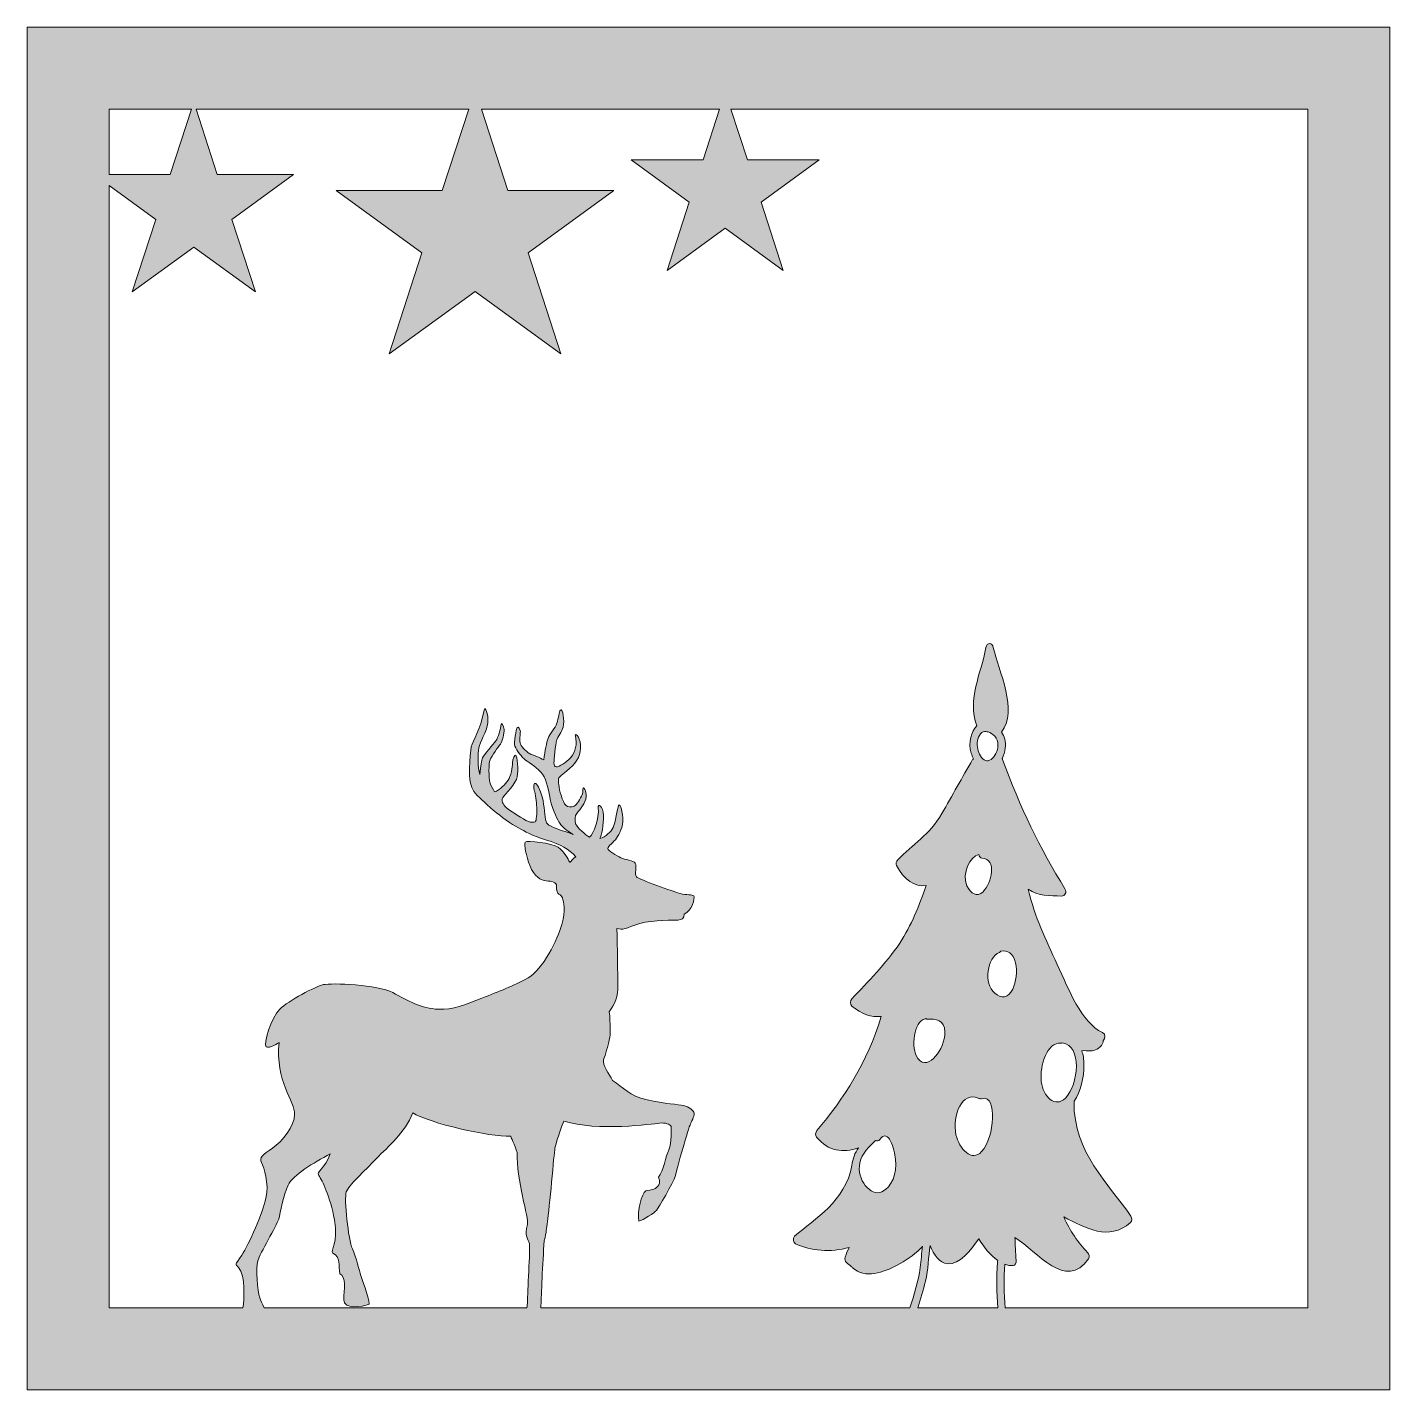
# Model space of a CAD drawing. Header units: inches. Extents: x -622 to 5384, y -2318 to 2869.
# Drawn here: x 2402 to 3382, y -1090 to -110 of the extents above; entities that cross this region are included whole.
import ezdxf

# ---------------------------------------------------------------- set-up
doc = ezdxf.new("R2010")
doc.units = ezdxf.units.IN
doc.header["$MEASUREMENT"] = 0
doc.layers.add('Layer 1', color=7, linetype='Continuous')

msp = doc.modelspace()

# ---------------------------------------------------------------- hatches: boundary and pattern name
at = {"layer": 'Layer 1', "true_color": 0xcffff7}
h = msp.add_hatch(color=7, dxfattribs=at)
h.dxf.hatch_style = 2
h.paths.add_polyline_path([(2402.19, -110.19), (2402.19, -1089.81), (3381.81, -1089.81), (3381.81, -110.19)])
h.paths.add_polyline_path([(2461.07, -169.07), (2520.29, -169.07), (2504.99, -216.17), (2461.07, -216.17)])
edge = h.paths.add_edge_path()
edge.add_spline(control_points=[(2569.42, -1023.62), (2567.65, -1018.91), (2566.47, -1002.12), (2567.95, -997.11), (2569.42, -992.1), (2581.5, -971.77), (2582.97, -967.06), (2584.44, -962.35), (2586.21, -949.97), (2589.75, -942.61), (2593.28, -935.24), (2608.01, -926.7), (2620.09, -920.22), (2616.56, -931.12), (2609.49, -932.59), (2611.84, -935.83), (2614.2, -939.07), (2620.09, -951.15), (2623.04, -967.65), (2625.98, -984.15), (2620.09, -989.74), (2621.86, -991.51), (2627.75, -994.46), (2625.98, -1000.35), (2626.87, -1006.54), (2631.88, -1008.31), (2629.81, -1017.73), (2629.81, -1025.1), (2629.81, -1032.46), (2642.78, -1030.11), (2648.08, -1028.34), (2647.79, -1023.04), (2642.48, -1009.19), (2641.89, -1007.13), (2641.3, -1005.06), (2638.65, -994.46), (2636, -988.57), (2632.98, -981.85), (2629.81, -952.33), (2631.58, -947.62), (2633.35, -942.9), (2644.25, -932.88), (2653.09, -923.75), (2661.93, -914.62), (2673.71, -905.19), (2679.31, -890.76), (2691.39, -898.12), (2734.7, -908.14), (2749.72, -907.55), (2749.72, -907.55), (2752.67, -913.73), (2754.44, -919.33), (2753.85, -938.48), (2762.98, -966.76), (2761.8, -970.89), (2759.31, -979.62), (2762.68, -981.5), (2763.27, -984.74), (2763.86, -987.98), (2761.8, -1020.68), (2761.8, -1026.57), (2761.8, -1027.93), (2761.61, -1029.38), (2761.31, -1030.93), (2761.31, -1030.93), (2572.43, -1030.93), (2572.43, -1030.93), (2571.2, -1027.97), (2570.06, -1025.33), (2569.42, -1023.62)], knot_values=[0, 0, 0, 0, 1, 1, 1, 2, 2, 2, 3, 3, 3, 4, 4, 4, 5, 5, 5, 6, 6, 6, 7, 7, 7, 8, 8, 8, 9, 9, 9, 10, 10, 10, 11, 11, 11, 12, 12, 12, 13, 13, 13, 14, 14, 14, 15, 15, 15, 16, 16, 16, 17, 17, 17, 18, 18, 18, 19, 19, 19, 20, 20, 20, 21, 21, 21, 22, 22, 22, 23, 23, 23, 23], degree=3, periodic=1)
edge = h.paths.add_edge_path()
edge.add_spline(control_points=[(3042.55, -1030.93), (3044.44, -1024.55), (3046.38, -1018.21), (3047.96, -1011.66), (3049.95, -1003.42), (3050.1, -994.47), (3051.36, -986.02), (3054.1, -992.93), (3057.85, -998.55), (3063.94, -999.18), (3072.57, -1000.09), (3080.42, -989.55), (3086.35, -981.25), (3090.16, -987.6), (3094.9, -993.35), (3099.96, -996.88), (3099.81, -997.24), (3099.71, -997.63), (3099.68, -998.11), (3099.05, -1008.8), (3099.07, -1020.03), (3099.97, -1030.93), (3099.97, -1030.93), (3042.55, -1030.93), (3042.55, -1030.93)], knot_values=[0, 0, 0, 0, 1, 1, 1, 2, 2, 2, 3, 3, 3, 4, 4, 4, 5, 5, 5, 6, 6, 6, 7, 7, 7, 8, 8, 8, 8], degree=3, periodic=1)
edge = h.paths.add_edge_path()
edge.add_spline(control_points=[(3042.56, -851.6), (3037.09, -843.98), (3039.68, -825.01), (3047.71, -823.15), (3047.92, -823.08), (3048.05, -822.97), (3048.24, -822.87), (3048.7, -823.23), (3049.23, -823.49), (3049.86, -823.43), (3054.7, -823.02), (3061.99, -823.59), (3062, -832.68), (3062.02, -839.31), (3058.72, -845.82), (3055.32, -849.94), (3051.63, -854.45), (3046.46, -857), (3042.56, -851.6)], knot_values=[0, 0, 0, 0, 1, 1, 1, 2, 2, 2, 3, 3, 3, 4, 4, 4, 5, 5, 5, 6, 6, 6, 6], degree=3, periodic=1)
edge = h.paths.add_edge_path()
edge.add_spline(control_points=[(3086.35, -704.96), (3086.49, -706.26), (3087.21, -707.45), (3088.63, -707.55), (3099.67, -708.23), (3095.68, -725.41), (3089.37, -731.76), (3085.18, -735.95), (3080.35, -733.29), (3077.79, -727.38), (3074.04, -718.77), (3079.91, -706.13), (3086.35, -704.96)], knot_values=[0, 0, 0, 0, 1, 1, 1, 2, 2, 2, 3, 3, 3, 4, 4, 4, 4], degree=3, periodic=1)
edge = h.paths.add_edge_path()
edge.add_spline(control_points=[(3085.34, -623.32), (3086, -619.82), (3088.61, -615.64), (3091.45, -616.57), (3091.91, -616.71), (3092.4, -616.75), (3092.87, -616.66), (3092.95, -616.71), (3093, -616.76), (3093.07, -616.79), (3096.35, -618.13), (3100.22, -620.73), (3100.11, -626.39), (3100.02, -630.57), (3097.82, -634.69), (3095.25, -636.55), (3092.26, -638.73), (3089.64, -637.56), (3087.52, -633.94), (3085.87, -631.16), (3084.67, -626.97), (3085.34, -623.32)], knot_values=[0, 0, 0, 0, 1, 1, 1, 2, 2, 2, 3, 3, 3, 4, 4, 4, 5, 5, 5, 6, 6, 6, 7, 7, 7, 7], degree=3, periodic=1)
edge = h.paths.add_edge_path()
edge.add_spline(control_points=[(3085.84, -880.25), (3086.23, -880.43), (3086.61, -880.51), (3086.95, -880.5), (3087.35, -880.66), (3087.81, -880.77), (3088.34, -880.59), (3094.92, -878.51), (3096.48, -886.77), (3096.2, -894.59), (3095.93, -903.3), (3093.25, -913.04), (3088.36, -918.56), (3081.41, -926.46), (3072.18, -916.54), (3069.94, -906.49), (3066.78, -892.3), (3074.86, -874.85), (3085.84, -880.25)], knot_values=[0, 0, 0, 0, 1, 1, 1, 2, 2, 2, 3, 3, 3, 4, 4, 4, 5, 5, 5, 6, 6, 6, 6], degree=3, periodic=1)
edge = h.paths.add_edge_path()
edge.add_spline(control_points=[(3097.82, -804.65), (3089.44, -797.87), (3092.39, -778.8), (3101.12, -775.32), (3101.61, -775.14), (3101.95, -774.81), (3102.2, -774.45), (3106.83, -773.72), (3110.98, -775.71), (3112.67, -782.77), (3114.14, -788.96), (3113.25, -796.47), (3110.72, -801.81), (3107.52, -808.61), (3102.46, -808.41), (3097.82, -804.65)], knot_values=[0, 0, 0, 0, 1, 1, 1, 2, 2, 2, 3, 3, 3, 4, 4, 4, 5, 5, 5, 5], degree=3, periodic=1)
edge = h.paths.add_edge_path()
edge.add_spline(control_points=[(3322.93, -1030.93), (3322.93, -1030.93), (3105.35, -1030.93), (3105.35, -1030.93), (3104.46, -1020.54), (3104.42, -1009.87), (3105, -999.59), (3107.03, -1000.34), (3109.05, -1000.7), (3111.09, -1000.52), (3112.5, -1000.4), (3113.36, -998.64), (3113.22, -996.8), (3112.85, -991.22), (3112.45, -985.74), (3112.35, -980.3), (3128.63, -990.7), (3148.92, -1018.89), (3165.23, -995.71), (3166.28, -994.25), (3165.53, -992.18), (3164.57, -991.15), (3157.83, -984.02), (3151.66, -975.52), (3147.46, -965.56), (3163.41, -973.56), (3179.5, -983.24), (3195.41, -969.64), (3196.57, -968.66), (3196.62, -966.36), (3195.73, -965.08), (3179.95, -941.98), (3154.07, -918.98), (3154.87, -882.84), (3154.88, -882.61), (3154.82, -882.47), (3154.8, -882.27), (3159.57, -875.63), (3162.07, -865.19), (3161.97, -856.21), (3161.94, -852.37), (3161.35, -848.98), (3160.38, -846.12), (3162.34, -845.72), (3164.81, -846.34), (3166.52, -846.21), (3169.77, -845.99), (3173.23, -844.71), (3175.32, -840.92), (3175.72, -840.17), (3175.87, -839.42), (3175.8, -838.74), (3177.29, -837.4), (3177.68, -834.18), (3175.35, -833.02), (3159.75, -825.4), (3151.35, -802.48), (3142.73, -784.05), (3134.34, -766.1), (3126.73, -749.99), (3121.82, -729.97), (3129.12, -735.1), (3137.38, -734.55), (3146.02, -734.84), (3148.05, -734.92), (3149.95, -732.24), (3148.3, -729.6), (3130.66, -701.26), (3115.63, -670.28), (3103.46, -636.63), (3103.36, -636.35), (3103.25, -636.14), (3103.11, -635.93), (3104.21, -633.73), (3104.99, -631.21), (3105.34, -628.57), (3105.99, -623.83), (3104.77, -619.94), (3102.67, -616.94), (3115.08, -601.91), (3100.46, -572.92), (3096.76, -556.04), (3095.95, -552.36), (3092.11, -552.44), (3091.44, -556.19), (3087.99, -575.36), (3077.77, -593.08), (3085, -612.49), (3080.75, -616.4), (3078.62, -624.5), (3080.9, -632.15), (3081.33, -633.55), (3081.87, -634.84), (3082.45, -636.08), (3082.27, -636.26), (3082.09, -636.47), (3081.92, -636.73), (3074.38, -649.48), (3067.18, -662.69), (3059.74, -675.59), (3050.76, -691.18), (3038.92, -697.41), (3027.92, -708.98), (3027.1, -709.81), (3026.58, -711.54), (3027.22, -712.85), (3032.33, -723.25), (3040.19, -728.34), (3048.53, -727.32), (3043.26, -742.07), (3037.98, -755.87), (3029.47, -768.67), (3019.28, -783.98), (3006.81, -796.29), (2994.95, -808.79), (2993.64, -810.17), (2993.76, -812.76), (2995.14, -813.95), (3001.99, -819.91), (3009.16, -822.01), (3016.26, -821.49), (3005.95, -854.54), (2989.36, -880.53), (2969.95, -903.51), (2968.99, -904.67), (2968.56, -906.75), (2969.64, -908.1), (2977.98, -918.54), (2988.99, -919.67), (2999.76, -915.91), (2997.31, -919.54), (2995.54, -923.66), (2995.16, -928.51), (2990.1, -954.25), (2968.76, -966.95), (2953.86, -979.39), (2952.11, -980.87), (2953.06, -984.23), (2954.67, -984.98), (2965.26, -989.88), (2980.01, -991.36), (2993.11, -987.42), (2992.04, -989.7), (2991.05, -992.08), (2990.21, -994.39), (2989.69, -995.78), (2990.33, -997.45), (2991.17, -998.22), (2992.27, -999.2), (2993.45, -1000.39), (2994.68, -1001.09), (2994.84, -1001.35), (2995.02, -1001.64), (2995.29, -1001.88), (3004.91, -1010.76), (3017.72, -1005.22), (3027.68, -1000.26), (3033.53, -997.34), (3039.18, -993.27), (3044.35, -988.33), (3044.9, -987.81), (3045.39, -987.14), (3045.9, -986.53), (3045.25, -991.62), (3044.87, -996.84), (3044.26, -1001.88), (3043.02, -1011.97), (3039.74, -1021.46), (3036.82, -1030.93), (3036.82, -1030.93), (2771.54, -1030.93), (2771.54, -1030.93), (2771.51, -1030.24), (2771.49, -1029.56), (2771.52, -1028.93), (2771.82, -1022.74), (2772.7, -998.88), (2773.88, -982.67), (2775.65, -975.9), (2775.35, -974.42), (2776.24, -968.83), (2777.6, -960.21), (2780.95, -919.33), (2781.54, -916.39), (2782.13, -913.44), (2783.31, -908.73), (2788.02, -896.65), (2811.88, -904.31), (2852.25, -898.71), (2856.67, -898.12), (2861.08, -897.53), (2864.03, -899), (2865.21, -900.48), (2865.21, -901.66), (2865.5, -912.56), (2863.44, -917.27), (2861.38, -921.98), (2859.61, -932.3), (2856.08, -937.01), (2856.08, -937.01), (2858.14, -940.84), (2855.49, -943.49), (2852.84, -946.14), (2851.36, -946.14), (2846.94, -946.73), (2844, -948.79), (2840.46, -961.46), (2841.93, -968.53), (2844.59, -968.24), (2853.72, -962.05), (2854.6, -960.87), (2855.49, -959.69), (2866.98, -940.84), (2868.16, -935.83), (2869.33, -930.82), (2877.58, -901.36), (2879.06, -898.71), (2880.53, -896.06), (2882, -891.93), (2881.71, -890.76), (2881.41, -889.58), (2877.88, -886.04), (2874.05, -885.45), (2870.22, -884.86), (2860.79, -883.98), (2847.83, -881.33), (2834.86, -878.68), (2830.74, -872.19), (2823.08, -867.48), (2820.43, -862.77), (2815.38, -856.1), (2816.6, -852.57), (2817.81, -849.03), (2819.69, -842.4), (2820.69, -838.31), (2821.68, -834.23), (2821.46, -826.6), (2820.69, -817.99), (2824.55, -812.9), (2827.2, -806.61), (2826.87, -799.2), (2826.54, -791.8), (2826.76, -770.92), (2825.99, -758.11), (2830.52, -759.54), (2832.03, -758.07), (2842.67, -754.68), (2852.39, -751.59), (2867.75, -752.47), (2870.18, -752.14), (2872.61, -751.81), (2874.38, -751.15), (2874.6, -747.94), (2880.01, -745.62), (2882.55, -736.12), (2881.34, -734.8), (2880.12, -733.47), (2876.37, -734.35), (2871.73, -733.03), (2867.09, -731.7), (2841.79, -722.86), (2840.24, -720.99), (2838.69, -719.11), (2840.57, -713.47), (2839.36, -711.26), (2838.14, -709.05), (2831.84, -708.83), (2828.97, -707.4), (2826.1, -705.96), (2819.58, -702.31), (2819.69, -700.55), (2819.8, -698.78), (2823.78, -696.46), (2825.88, -693.25), (2827.98, -690.05), (2830.74, -685.52), (2830.3, -678.67), (2829.86, -671.82), (2828.09, -667.96), (2827.31, -669.83), (2826.54, -671.71), (2824.99, -682.54), (2823.45, -685.52), (2821.9, -688.5), (2818.14, -692.48), (2813.95, -693.37), (2814.94, -691.6), (2816.82, -683.42), (2816.49, -676.79), (2816.16, -670.16), (2812.29, -667.84), (2812.73, -671.49), (2813.63, -678.88), (2809.42, -690.05), (2806.54, -692.59), (2803.67, -691.05), (2797.49, -685.41), (2796.49, -682.87), (2795.5, -680.33), (2796.05, -676.9), (2797.26, -675.47), (2798.48, -674.03), (2802.57, -669.61), (2803.78, -665.19), (2805, -660.77), (2802.35, -656.35), (2801.9, -657.24), (2801.46, -658.12), (2802.13, -659.56), (2801.13, -662.1), (2800.14, -664.64), (2797.15, -669.39), (2795.39, -670.16), (2793.62, -670.94), (2790.52, -670.94), (2789.31, -669.61), (2788.09, -668.29), (2787.21, -666.3), (2786, -662.32), (2784.36, -656.96), (2783.68, -651.83), (2784.23, -650.39), (2784.78, -648.95), (2786.22, -648.18), (2792.18, -643.1), (2798.15, -638.02), (2800.25, -632.6), (2799.92, -626.19), (2799.58, -619.79), (2795.61, -617.02), (2796.27, -619.68), (2797.78, -625.73), (2796.27, -631.05), (2792.96, -635.14), (2789.64, -639.23), (2784.23, -641.88), (2782.79, -641.99), (2781.35, -642.1), (2780.8, -640.67), (2780.91, -639.01), (2781.02, -637.35), (2781.91, -625.75), (2782.79, -623.1), (2783.68, -620.45), (2786.55, -616.58), (2787.43, -613.38), (2788.75, -608.6), (2786.99, -599.79), (2785.66, -601.12), (2784.34, -602.44), (2784.23, -606.86), (2783.01, -610.51), (2781.8, -614.15), (2777.82, -618.24), (2776.71, -621.44), (2775.61, -624.65), (2774.39, -630.06), (2773.51, -637.02), (2770.97, -635.25), (2765.23, -633.38), (2763.68, -632.71), (2762.13, -632.05), (2757.82, -627.85), (2756.83, -625.64), (2755.91, -623.6), (2756.72, -618.02), (2756.72, -616.47), (2756.72, -614.92), (2755.17, -612.6), (2754.51, -613.6), (2753.85, -614.59), (2751.86, -624.54), (2752.85, -627.19), (2753.85, -629.84), (2757.93, -635.36), (2760.47, -637.13), (2763.02, -638.9), (2769.53, -642.88), (2772.74, -647.3), (2775.94, -651.71), (2777.27, -660.33), (2778.26, -665.41), (2779.26, -670.5), (2782.68, -678.67), (2784.34, -681.43), (2786, -684.2), (2789.53, -687.62), (2794.72, -690.6), (2794.72, -690.6), (2791.96, -689.5), (2788.87, -688.5), (2783.94, -686.92), (2776.38, -684.2), (2775.5, -682.21), (2774.62, -680.22), (2774.28, -672.6), (2773.07, -666.41), (2771.85, -660.22), (2768.98, -654.7), (2767.77, -653.81), (2766.55, -652.93), (2765.89, -656.35), (2766.77, -658.9), (2767.66, -661.44), (2768.21, -667.18), (2768.54, -671.05), (2768.87, -674.92), (2768.21, -681.1), (2767.43, -681.43), (2766.66, -681.76), (2764.45, -682.21), (2762.02, -681.1), (2759.59, -680), (2749.09, -673.7), (2746.55, -671.16), (2744.01, -668.62), (2742.58, -666.3), (2744.23, -663.98), (2745.89, -661.66), (2753.51, -653.81), (2754.51, -649.06), (2755.5, -644.31), (2754.29, -634.04), (2753.51, -633.6), (2752.74, -633.15), (2750.97, -636.14), (2751.08, -639.12), (2751.19, -642.1), (2749.87, -648.73), (2747.88, -651.6), (2745.89, -654.48), (2742.13, -658.79), (2738.16, -659.89), (2737.16, -657.9), (2735.51, -656.13), (2734.73, -653.04), (2733.96, -649.95), (2733.96, -639.12), (2734.95, -636.8), (2735.95, -634.48), (2741.03, -627.3), (2742.36, -625.53), (2743.68, -623.76), (2745.34, -617.69), (2745.12, -615.15), (2744.9, -612.6), (2743.02, -609.51), (2742.91, -611.17), (2742.67, -614.81), (2740.81, -621), (2739.04, -623.32), (2737.27, -625.64), (2730.42, -633.38), (2729.54, -635.36), (2728.66, -637.35), (2728.1, -641.22), (2727.66, -647.41), (2726, -642.54), (2726, -632.38), (2726.78, -628.29), (2727.55, -624.21), (2732.52, -616.69), (2733.3, -610.28), (2734.07, -603.88), (2731.2, -597.8), (2730.65, -601.12), (2728.21, -615.7), (2722.36, -622.66), (2721.48, -627.63), (2720.59, -632.6), (2718.16, -653.59), (2723.35, -659.78), (2728.55, -665.97), (2744.57, -680.33), (2755.39, -685.85), (2760.1, -688.26), (2764.65, -691.35), (2774.73, -694.36), (2786.55, -697.89), (2791.19, -700.88), (2796.6, -706.62), (2792.96, -708.83), (2792.73, -711.48), (2791.96, -710.16), (2791.19, -708.83), (2788.54, -702.76), (2784.01, -699.77), (2779.48, -696.79), (2761.47, -694.58), (2760.25, -696.13), (2759.04, -697.67), (2760.92, -706.07), (2763.68, -713.25), (2766.44, -720.43), (2771.74, -723.86), (2775.39, -723.97), (2779.03, -724.08), (2783.01, -724.96), (2782.79, -727.83), (2782.27, -734.61), (2786.33, -733.25), (2786.99, -736.23), (2787.69, -739.37), (2789.64, -744.63), (2786.55, -755.23), (2783.45, -765.84), (2772.85, -787.94), (2762.24, -793.68), (2751.64, -799.43), (2741.47, -803.4), (2729.1, -808.26), (2716.72, -813.12), (2708.33, -816.66), (2697.72, -816.22), (2685.79, -815.72), (2675.63, -810.03), (2665.02, -804.29), (2654.41, -798.54), (2620.83, -797.22), (2615.08, -798.54), (2609.34, -799.87), (2589.89, -810.03), (2583.71, -816.22), (2577.52, -822.41), (2571.78, -841.41), (2573.99, -843.18), (2576.19, -844.94), (2583.27, -840.08), (2583.27, -840.08), (2580.32, -867.48), (2594.76, -883.1), (2594.46, -891.64), (2594.17, -900.18), (2585.62, -911.38), (2578.55, -916.09), (2571.48, -920.81), (2568.83, -922.87), (2570.6, -926.4), (2572.36, -929.94), (2576.19, -941.43), (2573.84, -952.03), (2571.48, -962.64), (2561.76, -985.03), (2556.46, -992.99), (2551.15, -1000.94), (2551.74, -999.17), (2554.1, -1001.82), (2559.45, -1007.84), (2558.02, -1024.88), (2557.26, -1030.93), (2557.26, -1030.93), (2461.07, -1030.93), (2461.07, -1030.93), (2461.07, -1030.93), (2461.07, -224.05), (2461.07, -224.05), (2461.07, -224.05), (2494.53, -248.36), (2494.53, -248.36), (2494.53, -248.36), (2477.6, -300.45), (2477.6, -300.45), (2477.6, -300.45), (2521.91, -268.26), (2521.91, -268.26), (2521.91, -268.26), (2566.23, -300.45), (2566.23, -300.45), (2566.23, -300.45), (2549.3, -248.36), (2549.3, -248.36), (2549.3, -248.36), (2593.61, -216.17), (2593.61, -216.17), (2593.61, -216.17), (2538.84, -216.17), (2538.84, -216.17), (2538.84, -216.17), (2523.54, -169.07), (2523.54, -169.07), (2523.54, -169.07), (2719.57, -169.07), (2719.57, -169.07), (2719.57, -169.07), (2700.58, -227.52), (2700.58, -227.52), (2700.58, -227.52), (2624.29, -227.52), (2624.29, -227.52), (2624.29, -227.52), (2686.01, -272.37), (2686.01, -272.37), (2686.01, -272.37), (2662.43, -344.93), (2662.43, -344.93), (2662.43, -344.93), (2724.16, -300.08), (2724.16, -300.08), (2724.16, -300.08), (2785.88, -344.93), (2785.88, -344.93), (2785.88, -344.93), (2762.3, -272.37), (2762.3, -272.37), (2762.3, -272.37), (2824.03, -227.52), (2824.03, -227.52), (2824.03, -227.52), (2747.73, -227.52), (2747.73, -227.52), (2747.73, -227.52), (2728.74, -169.07), (2728.74, -169.07), (2728.74, -169.07), (2899.91, -169.07), (2899.91, -169.07), (2899.91, -169.07), (2888.06, -205.54), (2888.06, -205.54), (2888.06, -205.54), (2836.43, -205.54), (2836.43, -205.54), (2836.43, -205.54), (2878.2, -235.89), (2878.2, -235.89), (2878.2, -235.89), (2862.24, -285), (2862.24, -285), (2862.24, -285), (2904.01, -254.65), (2904.01, -254.65), (2904.01, -254.65), (2945.79, -285), (2945.79, -285), (2945.79, -285), (2929.83, -235.89), (2929.83, -235.89), (2929.83, -235.89), (2971.6, -205.54), (2971.6, -205.54), (2971.6, -205.54), (2919.97, -205.54), (2919.97, -205.54), (2919.97, -205.54), (2908.12, -169.07), (2908.12, -169.07), (2908.12, -169.07), (3322.93, -169.07), (3322.93, -169.07), (3322.93, -169.07), (3322.93, -1030.93), (3322.93, -1030.93)], knot_values=[0, 0, 0, 0, 1, 1, 1, 2, 2, 2, 3, 3, 3, 4, 4, 4, 5, 5, 5, 6, 6, 6, 7, 7, 7, 8, 8, 8, 9, 9, 9, 10, 10, 10, 11, 11, 11, 12, 12, 12, 13, 13, 13, 14, 14, 14, 15, 15, 15, 16, 16, 16, 17, 17, 17, 18, 18, 18, 19, 19, 19, 20, 20, 20, 21, 21, 21, 22, 22, 22, 23, 23, 23, 24, 24, 24, 25, 25, 25, 26, 26, 26, 27, 27, 27, 28, 28, 28, 29, 29, 29, 30, 30, 30, 31, 31, 31, 32, 32, 32, 33, 33, 33, 34, 34, 34, 35, 35, 35, 36, 36, 36, 37, 37, 37, 38, 38, 38, 39, 39, 39, 40, 40, 40, 41, 41, 41, 42, 42, 42, 43, 43, 43, 44, 44, 44, 45, 45, 45, 46, 46, 46, 47, 47, 47, 48, 48, 48, 49, 49, 49, 50, 50, 50, 51, 51, 51, 52, 52, 52, 53, 53, 53, 54, 54, 54, 55, 55, 55, 56, 56, 56, 57, 57, 57, 58, 58, 58, 59, 59, 59, 60, 60, 60, 61, 61, 61, 62, 62, 62, 63, 63, 63, 64, 64, 64, 65, 65, 65, 66, 66, 66, 67, 67, 67, 68, 68, 68, 69, 69, 69, 70, 70, 70, 71, 71, 71, 72, 72, 72, 73, 73, 73, 74, 74, 74, 75, 75, 75, 76, 76, 76, 77, 77, 77, 78, 78, 78, 79, 79, 79, 80, 80, 80, 81, 81, 81, 82, 82, 82, 83, 83, 83, 84, 84, 84, 85, 85, 85, 86, 86, 86, 87, 87, 87, 88, 88, 88, 89, 89, 89, 90, 90, 90, 91, 91, 91, 92, 92, 92, 93, 93, 93, 94, 94, 94, 95, 95, 95, 96, 96, 96, 97, 97, 97, 98, 98, 98, 99, 99, 99, 100, 100, 100, 101, 101, 101, 102, 102, 102, 103, 103, 103, 104, 104, 104, 105, 105, 105, 106, 106, 106, 107, 107, 107, 108, 108, 108, 109, 109, 109, 110, 110, 110, 111, 111, 111, 112, 112, 112, 113, 113, 113, 114, 114, 114, 115, 115, 115, 116, 116, 116, 117, 117, 117, 118, 118, 118, 119, 119, 119, 120, 120, 120, 121, 121, 121, 122, 122, 122, 123, 123, 123, 124, 124, 124, 125, 125, 125, 126, 126, 126, 127, 127, 127, 128, 128, 128, 129, 129, 129, 130, 130, 130, 131, 131, 131, 132, 132, 132, 133, 133, 133, 134, 134, 134, 135, 135, 135, 136, 136, 136, 137, 137, 137, 138, 138, 138, 139, 139, 139, 140, 140, 140, 141, 141, 141, 142, 142, 142, 143, 143, 143, 144, 144, 144, 145, 145, 145, 146, 146, 146, 147, 147, 147, 148, 148, 148, 149, 149, 149, 150, 150, 150, 151, 151, 151, 152, 152, 152, 153, 153, 153, 154, 154, 154, 155, 155, 155, 156, 156, 156, 157, 157, 157, 158, 158, 158, 159, 159, 159, 160, 160, 160, 161, 161, 161, 162, 162, 162, 163, 163, 163, 164, 164, 164, 165, 165, 165, 166, 166, 166, 167, 167, 167, 168, 168, 168, 169, 169, 169, 170, 170, 170, 171, 171, 171, 172, 172, 172, 173, 173, 173, 174, 174, 174, 175, 175, 175, 176, 176, 176, 177, 177, 177, 178, 178, 178, 179, 179, 179, 180, 180, 180, 181, 181, 181, 182, 182, 182, 183, 183, 183, 184, 184, 184, 185, 185, 185, 186, 186, 186, 187, 187, 187, 188, 188, 188, 189, 189, 189, 190, 190, 190, 191, 191, 191, 192, 192, 192, 193, 193, 193, 194, 194, 194, 195, 195, 195, 196, 196, 196, 197, 197, 197, 198, 198, 198, 199, 199, 199, 200, 200, 200, 201, 201, 201, 202, 202, 202, 203, 203, 203, 204, 204, 204, 205, 205, 205, 206, 206, 206, 207, 207, 207, 208, 208, 208, 209, 209, 209, 210, 210, 210, 211, 211, 211, 212, 212, 212, 213, 213, 213, 214, 214, 214, 215, 215, 215, 216, 216, 216, 217, 217, 217, 217], degree=3, periodic=1)
edge = h.paths.add_edge_path()
edge.add_spline(control_points=[(3145.27, -840.68), (3145.78, -840.74), (3146.19, -840.63), (3146.56, -840.41), (3160.48, -842.22), (3158.4, -870.28), (3148.56, -880.14), (3141.37, -887.4), (3132.54, -879.31), (3131.27, -868.18), (3129.91, -856.41), (3135.8, -839.57), (3145.27, -840.68)], knot_values=[0, 0, 0, 0, 1, 1, 1, 2, 2, 2, 3, 3, 3, 4, 4, 4, 4], degree=3, periodic=1)
edge = h.paths.add_edge_path()
edge.add_spline(control_points=[(3016.71, -947.4), (3008.62, -951.3), (2998.19, -938.58), (3000.79, -926.64), (3002.31, -919.68), (3007.57, -914.9), (3012.09, -910.68), (3013.12, -911.08), (3014.29, -910.95), (3015.09, -909.91), (3021.7, -901.2), (3025.51, -916.8), (3026.48, -924.15), (3027.84, -934.42), (3023.55, -944.07), (3016.71, -947.4)], knot_values=[0, 0, 0, 0, 1, 1, 1, 2, 2, 2, 3, 3, 3, 4, 4, 4, 5, 5, 5, 5], degree=3, periodic=1)

# ---------------------------------------------------------------- linework, layer by layer
at = {"layer": 'Layer 1', "lineweight": 0}
for points in [[(2402.19, -110.19), (2402.19, -1089.81), (3381.81, -1089.81), (3381.81, -110.19), (2402.19, -110.19)], [(2461.07, -169.07), (2520.29, -169.07), (2504.99, -216.17), (2461.07, -216.17), (2461.07, -169.07)]]:
    msp.add_lwpolyline(points, dxfattribs=at)
for points, knots in [([(3322.93, -1030.93), (3322.93, -1030.93), (3105.35, -1030.93), (3105.35, -1030.93), (3104.46, -1020.54), (3104.42, -1009.87), (3105, -999.59), (3107.03, -1000.34), (3109.05, -1000.7), (3111.09, -1000.52), (3112.5, -1000.4), (3113.36, -998.64), (3113.22, -996.8), (3112.85, -991.22), (3112.45, -985.74), (3112.35, -980.3), (3128.63, -990.7), (3148.92, -1018.89), (3165.23, -995.71), (3166.28, -994.25), (3165.53, -992.18), (3164.57, -991.15), (3157.83, -984.02), (3151.66, -975.52), (3147.46, -965.56), (3163.41, -973.56), (3179.5, -983.24), (3195.41, -969.64), (3196.57, -968.66), (3196.62, -966.36), (3195.73, -965.08), (3179.95, -941.98), (3154.07, -918.98), (3154.87, -882.84), (3154.88, -882.61), (3154.82, -882.47), (3154.8, -882.27), (3159.57, -875.63), (3162.07, -865.19), (3161.97, -856.21), (3161.94, -852.37), (3161.35, -848.98), (3160.38, -846.12), (3162.34, -845.72), (3164.81, -846.34), (3166.52, -846.21), (3169.77, -845.99), (3173.23, -844.71), (3175.32, -840.92), (3175.72, -840.17), (3175.87, -839.42), (3175.8, -838.74), (3177.29, -837.4), (3177.68, -834.18), (3175.35, -833.02), (3159.75, -825.4), (3151.35, -802.48), (3142.73, -784.05), (3134.34, -766.1), (3126.73, -749.99), (3121.82, -729.97), (3129.12, -735.1), (3137.38, -734.55), (3146.02, -734.84), (3148.05, -734.92), (3149.95, -732.24), (3148.3, -729.6), (3130.66, -701.26), (3115.63, -670.28), (3103.46, -636.63), (3103.36, -636.35), (3103.25, -636.14), (3103.11, -635.93), (3104.21, -633.73), (3104.99, -631.21), (3105.34, -628.57), (3105.99, -623.83), (3104.77, -619.94), (3102.67, -616.94), (3115.08, -601.91), (3100.46, -572.92), (3096.76, -556.04), (3095.95, -552.36), (3092.11, -552.44), (3091.44, -556.19), (3087.99, -575.36), (3077.77, -593.08), (3085, -612.49), (3080.75, -616.4), (3078.62, -624.5), (3080.9, -632.15), (3081.33, -633.55), (3081.87, -634.84), (3082.45, -636.08), (3082.27, -636.26), (3082.09, -636.47), (3081.92, -636.73), (3074.38, -649.48), (3067.18, -662.69), (3059.74, -675.59), (3050.76, -691.18), (3038.92, -697.41), (3027.92, -708.98), (3027.1, -709.81), (3026.58, -711.54), (3027.22, -712.85), (3032.33, -723.25), (3040.19, -728.34), (3048.53, -727.32), (3043.26, -742.07), (3037.98, -755.87), (3029.47, -768.67), (3019.28, -783.98), (3006.81, -796.29), (2994.95, -808.79), (2993.64, -810.17), (2993.76, -812.76), (2995.14, -813.95), (3001.99, -819.91), (3009.16, -822.01), (3016.26, -821.49), (3005.95, -854.54), (2989.36, -880.53), (2969.95, -903.51), (2968.99, -904.67), (2968.56, -906.75), (2969.64, -908.1), (2977.98, -918.54), (2988.99, -919.67), (2999.76, -915.91), (2997.31, -919.54), (2995.54, -923.66), (2995.16, -928.51), (2990.1, -954.25), (2968.76, -966.95), (2953.86, -979.39), (2952.11, -980.87), (2953.06, -984.23), (2954.67, -984.98), (2965.26, -989.88), (2980.01, -991.36), (2993.11, -987.42), (2992.04, -989.7), (2991.05, -992.08), (2990.21, -994.39), (2989.69, -995.78), (2990.33, -997.45), (2991.17, -998.22), (2992.27, -999.2), (2993.45, -1000.39), (2994.68, -1001.09), (2994.84, -1001.35), (2995.02, -1001.64), (2995.29, -1001.88), (3004.91, -1010.76), (3017.72, -1005.22), (3027.68, -1000.26), (3033.53, -997.34), (3039.18, -993.27), (3044.35, -988.33), (3044.9, -987.81), (3045.39, -987.14), (3045.9, -986.53), (3045.25, -991.62), (3044.87, -996.84), (3044.26, -1001.88), (3043.02, -1011.97), (3039.74, -1021.46), (3036.82, -1030.93), (3036.82, -1030.93), (2771.54, -1030.93), (2771.54, -1030.93), (2771.51, -1030.24), (2771.49, -1029.56), (2771.52, -1028.93), (2771.82, -1022.74), (2772.7, -998.88), (2773.88, -982.67), (2775.65, -975.9), (2775.35, -974.42), (2776.24, -968.83), (2777.6, -960.21), (2780.95, -919.33), (2781.54, -916.39), (2782.13, -913.44), (2783.31, -908.73), (2788.02, -896.65), (2811.88, -904.31), (2852.25, -898.71), (2856.67, -898.12), (2861.08, -897.53), (2864.03, -899), (2865.21, -900.48), (2865.21, -901.66), (2865.5, -912.56), (2863.44, -917.27), (2861.38, -921.98), (2859.61, -932.3), (2856.08, -937.01), (2856.08, -937.01), (2858.14, -940.84), (2855.49, -943.49), (2852.84, -946.14), (2851.36, -946.14), (2846.94, -946.73), (2844, -948.79), (2840.46, -961.46), (2841.93, -968.53), (2844.59, -968.24), (2853.72, -962.05), (2854.6, -960.87), (2855.49, -959.69), (2866.98, -940.84), (2868.16, -935.83), (2869.33, -930.82), (2877.58, -901.36), (2879.06, -898.71), (2880.53, -896.06), (2882, -891.93), (2881.71, -890.76), (2881.41, -889.58), (2877.88, -886.04), (2874.05, -885.45), (2870.22, -884.86), (2860.79, -883.98), (2847.83, -881.33), (2834.86, -878.68), (2830.74, -872.19), (2823.08, -867.48), (2820.43, -862.77), (2815.38, -856.1), (2816.6, -852.57), (2817.81, -849.03), (2819.69, -842.4), (2820.69, -838.31), (2821.68, -834.23), (2821.46, -826.6), (2820.69, -817.99), (2824.55, -812.9), (2827.2, -806.61), (2826.87, -799.2), (2826.54, -791.8), (2826.76, -770.92), (2825.99, -758.11), (2830.52, -759.54), (2832.03, -758.07), (2842.67, -754.68), (2852.39, -751.59), (2867.75, -752.47), (2870.18, -752.14), (2872.61, -751.81), (2874.38, -751.15), (2874.6, -747.94), (2880.01, -745.62), (2882.55, -736.12), (2881.34, -734.8), (2880.12, -733.47), (2876.37, -734.35), (2871.73, -733.03), (2867.09, -731.7), (2841.79, -722.86), (2840.24, -720.99), (2838.69, -719.11), (2840.57, -713.47), (2839.36, -711.26), (2838.14, -709.05), (2831.84, -708.83), (2828.97, -707.4), (2826.1, -705.96), (2819.58, -702.31), (2819.69, -700.55), (2819.8, -698.78), (2823.78, -696.46), (2825.88, -693.25), (2827.98, -690.05), (2830.74, -685.52), (2830.3, -678.67), (2829.86, -671.82), (2828.09, -667.96), (2827.31, -669.83), (2826.54, -671.71), (2824.99, -682.54), (2823.45, -685.52), (2821.9, -688.5), (2818.14, -692.48), (2813.95, -693.37), (2814.94, -691.6), (2816.82, -683.42), (2816.49, -676.79), (2816.16, -670.16), (2812.29, -667.84), (2812.73, -671.49), (2813.63, -678.88), (2809.42, -690.05), (2806.54, -692.59), (2803.67, -691.05), (2797.49, -685.41), (2796.49, -682.87), (2795.5, -680.33), (2796.05, -676.9), (2797.26, -675.47), (2798.48, -674.03), (2802.57, -669.61), (2803.78, -665.19), (2805, -660.77), (2802.35, -656.35), (2801.9, -657.24), (2801.46, -658.12), (2802.13, -659.56), (2801.13, -662.1), (2800.14, -664.64), (2797.15, -669.39), (2795.39, -670.16), (2793.62, -670.94), (2790.52, -670.94), (2789.31, -669.61), (2788.09, -668.29), (2787.21, -666.3), (2786, -662.32), (2784.36, -656.96), (2783.68, -651.83), (2784.23, -650.39), (2784.78, -648.95), (2786.22, -648.18), (2792.18, -643.1), (2798.15, -638.02), (2800.25, -632.6), (2799.92, -626.19), (2799.58, -619.79), (2795.61, -617.02), (2796.27, -619.68), (2797.78, -625.73), (2796.27, -631.05), (2792.96, -635.14), (2789.64, -639.23), (2784.23, -641.88), (2782.79, -641.99), (2781.35, -642.1), (2780.8, -640.67), (2780.91, -639.01), (2781.02, -637.35), (2781.91, -625.75), (2782.79, -623.1), (2783.68, -620.45), (2786.55, -616.58), (2787.43, -613.38), (2788.75, -608.6), (2786.99, -599.79), (2785.66, -601.12), (2784.34, -602.44), (2784.23, -606.86), (2783.01, -610.51), (2781.8, -614.15), (2777.82, -618.24), (2776.71, -621.44), (2775.61, -624.65), (2774.39, -630.06), (2773.51, -637.02), (2770.97, -635.25), (2765.23, -633.38), (2763.68, -632.71), (2762.13, -632.05), (2757.82, -627.85), (2756.83, -625.64), (2755.91, -623.6), (2756.72, -618.02), (2756.72, -616.47), (2756.72, -614.92), (2755.17, -612.6), (2754.51, -613.6), (2753.85, -614.59), (2751.86, -624.54), (2752.85, -627.19), (2753.85, -629.84), (2757.93, -635.36), (2760.47, -637.13), (2763.02, -638.9), (2769.53, -642.88), (2772.74, -647.3), (2775.94, -651.71), (2777.27, -660.33), (2778.26, -665.41), (2779.26, -670.5), (2782.68, -678.67), (2784.34, -681.43), (2786, -684.2), (2789.53, -687.62), (2794.72, -690.6), (2794.72, -690.6), (2791.96, -689.5), (2788.87, -688.5), (2783.94, -686.92), (2776.38, -684.2), (2775.5, -682.21), (2774.62, -680.22), (2774.28, -672.6), (2773.07, -666.41), (2771.85, -660.22), (2768.98, -654.7), (2767.77, -653.81), (2766.55, -652.93), (2765.89, -656.35), (2766.77, -658.9), (2767.66, -661.44), (2768.21, -667.18), (2768.54, -671.05), (2768.87, -674.92), (2768.21, -681.1), (2767.43, -681.43), (2766.66, -681.76), (2764.45, -682.21), (2762.02, -681.1), (2759.59, -680), (2749.09, -673.7), (2746.55, -671.16), (2744.01, -668.62), (2742.58, -666.3), (2744.23, -663.98), (2745.89, -661.66), (2753.51, -653.81), (2754.51, -649.06), (2755.5, -644.31), (2754.29, -634.04), (2753.51, -633.6), (2752.74, -633.15), (2750.97, -636.14), (2751.08, -639.12), (2751.19, -642.1), (2749.87, -648.73), (2747.88, -651.6), (2745.89, -654.48), (2742.13, -658.79), (2738.16, -659.89), (2737.16, -657.9), (2735.51, -656.13), (2734.73, -653.04), (2733.96, -649.95), (2733.96, -639.12), (2734.95, -636.8), (2735.95, -634.48), (2741.03, -627.3), (2742.36, -625.53), (2743.68, -623.76), (2745.34, -617.69), (2745.12, -615.15), (2744.9, -612.6), (2743.02, -609.51), (2742.91, -611.17), (2742.67, -614.81), (2740.81, -621), (2739.04, -623.32), (2737.27, -625.64), (2730.42, -633.38), (2729.54, -635.36), (2728.66, -637.35), (2728.1, -641.22), (2727.66, -647.41), (2726, -642.54), (2726, -632.38), (2726.78, -628.29), (2727.55, -624.21), (2732.52, -616.69), (2733.3, -610.28), (2734.07, -603.88), (2731.2, -597.8), (2730.65, -601.12), (2728.21, -615.7), (2722.36, -622.66), (2721.48, -627.63), (2720.59, -632.6), (2718.16, -653.59), (2723.35, -659.78), (2728.55, -665.97), (2744.57, -680.33), (2755.39, -685.85), (2760.1, -688.26), (2764.65, -691.35), (2774.73, -694.36), (2786.55, -697.89), (2791.19, -700.88), (2796.6, -706.62), (2792.96, -708.83), (2792.73, -711.48), (2791.96, -710.16), (2791.19, -708.83), (2788.54, -702.76), (2784.01, -699.77), (2779.48, -696.79), (2761.47, -694.58), (2760.25, -696.13), (2759.04, -697.67), (2760.92, -706.07), (2763.68, -713.25), (2766.44, -720.43), (2771.74, -723.86), (2775.39, -723.97), (2779.03, -724.08), (2783.01, -724.96), (2782.79, -727.83), (2782.27, -734.61), (2786.33, -733.25), (2786.99, -736.23), (2787.69, -739.37), (2789.64, -744.63), (2786.55, -755.23), (2783.45, -765.84), (2772.85, -787.94), (2762.24, -793.68), (2751.64, -799.43), (2741.47, -803.4), (2729.1, -808.26), (2716.72, -813.12), (2708.33, -816.66), (2697.72, -816.22), (2685.79, -815.72), (2675.63, -810.03), (2665.02, -804.29), (2654.41, -798.54), (2620.83, -797.22), (2615.08, -798.54), (2609.34, -799.87), (2589.89, -810.03), (2583.71, -816.22), (2577.52, -822.41), (2571.78, -841.41), (2573.99, -843.18), (2576.19, -844.94), (2583.27, -840.08), (2583.27, -840.08), (2580.32, -867.48), (2594.76, -883.1), (2594.46, -891.64), (2594.17, -900.18), (2585.62, -911.38), (2578.55, -916.09), (2571.48, -920.81), (2568.83, -922.87), (2570.6, -926.4), (2572.36, -929.94), (2576.19, -941.43), (2573.84, -952.03), (2571.48, -962.64), (2561.76, -985.03), (2556.46, -992.99), (2551.15, -1000.94), (2551.74, -999.17), (2554.1, -1001.82), (2559.45, -1007.84), (2558.02, -1024.88), (2557.26, -1030.93), (2557.26, -1030.93), (2461.07, -1030.93), (2461.07, -1030.93), (2461.07, -1030.93), (2461.07, -224.05), (2461.07, -224.05), (2461.07, -224.05), (2494.53, -248.36), (2494.53, -248.36), (2494.53, -248.36), (2477.6, -300.45), (2477.6, -300.45), (2477.6, -300.45), (2521.91, -268.26), (2521.91, -268.26), (2521.91, -268.26), (2566.23, -300.45), (2566.23, -300.45), (2566.23, -300.45), (2549.3, -248.36), (2549.3, -248.36), (2549.3, -248.36), (2593.61, -216.17), (2593.61, -216.17), (2593.61, -216.17), (2538.84, -216.17), (2538.84, -216.17), (2538.84, -216.17), (2523.54, -169.07), (2523.54, -169.07), (2523.54, -169.07), (2719.57, -169.07), (2719.57, -169.07), (2719.57, -169.07), (2700.58, -227.52), (2700.58, -227.52), (2700.58, -227.52), (2624.29, -227.52), (2624.29, -227.52), (2624.29, -227.52), (2686.01, -272.37), (2686.01, -272.37), (2686.01, -272.37), (2662.43, -344.93), (2662.43, -344.93), (2662.43, -344.93), (2724.16, -300.08), (2724.16, -300.08), (2724.16, -300.08), (2785.88, -344.93), (2785.88, -344.93), (2785.88, -344.93), (2762.3, -272.37), (2762.3, -272.37), (2762.3, -272.37), (2824.03, -227.52), (2824.03, -227.52), (2824.03, -227.52), (2747.73, -227.52), (2747.73, -227.52), (2747.73, -227.52), (2728.74, -169.07), (2728.74, -169.07), (2728.74, -169.07), (2899.91, -169.07), (2899.91, -169.07), (2899.91, -169.07), (2888.06, -205.54), (2888.06, -205.54), (2888.06, -205.54), (2836.43, -205.54), (2836.43, -205.54), (2836.43, -205.54), (2878.2, -235.89), (2878.2, -235.89), (2878.2, -235.89), (2862.24, -285), (2862.24, -285), (2862.24, -285), (2904.01, -254.65), (2904.01, -254.65), (2904.01, -254.65), (2945.79, -285), (2945.79, -285), (2945.79, -285), (2929.83, -235.89), (2929.83, -235.89), (2929.83, -235.89), (2971.6, -205.54), (2971.6, -205.54), (2971.6, -205.54), (2919.97, -205.54), (2919.97, -205.54), (2919.97, -205.54), (2908.12, -169.07), (2908.12, -169.07), (2908.12, -169.07), (3322.93, -169.07), (3322.93, -169.07), (3322.93, -169.07), (3322.93, -1030.93), (3322.93, -1030.93)], [0, 0, 0, 0, 1, 1, 1, 2, 2, 2, 3, 3, 3, 4, 4, 4, 5, 5, 5, 6, 6, 6, 7, 7, 7, 8, 8, 8, 9, 9, 9, 10, 10, 10, 11, 11, 11, 12, 12, 12, 13, 13, 13, 14, 14, 14, 15, 15, 15, 16, 16, 16, 17, 17, 17, 18, 18, 18, 19, 19, 19, 20, 20, 20, 21, 21, 21, 22, 22, 22, 23, 23, 23, 24, 24, 24, 25, 25, 25, 26, 26, 26, 27, 27, 27, 28, 28, 28, 29, 29, 29, 30, 30, 30, 31, 31, 31, 32, 32, 32, 33, 33, 33, 34, 34, 34, 35, 35, 35, 36, 36, 36, 37, 37, 37, 38, 38, 38, 39, 39, 39, 40, 40, 40, 41, 41, 41, 42, 42, 42, 43, 43, 43, 44, 44, 44, 45, 45, 45, 46, 46, 46, 47, 47, 47, 48, 48, 48, 49, 49, 49, 50, 50, 50, 51, 51, 51, 52, 52, 52, 53, 53, 53, 54, 54, 54, 55, 55, 55, 56, 56, 56, 57, 57, 57, 58, 58, 58, 59, 59, 59, 60, 60, 60, 61, 61, 61, 62, 62, 62, 63, 63, 63, 64, 64, 64, 65, 65, 65, 66, 66, 66, 67, 67, 67, 68, 68, 68, 69, 69, 69, 70, 70, 70, 71, 71, 71, 72, 72, 72, 73, 73, 73, 74, 74, 74, 75, 75, 75, 76, 76, 76, 77, 77, 77, 78, 78, 78, 79, 79, 79, 80, 80, 80, 81, 81, 81, 82, 82, 82, 83, 83, 83, 84, 84, 84, 85, 85, 85, 86, 86, 86, 87, 87, 87, 88, 88, 88, 89, 89, 89, 90, 90, 90, 91, 91, 91, 92, 92, 92, 93, 93, 93, 94, 94, 94, 95, 95, 95, 96, 96, 96, 97, 97, 97, 98, 98, 98, 99, 99, 99, 100, 100, 100, 101, 101, 101, 102, 102, 102, 103, 103, 103, 104, 104, 104, 105, 105, 105, 106, 106, 106, 107, 107, 107, 108, 108, 108, 109, 109, 109, 110, 110, 110, 111, 111, 111, 112, 112, 112, 113, 113, 113, 114, 114, 114, 115, 115, 115, 116, 116, 116, 117, 117, 117, 118, 118, 118, 119, 119, 119, 120, 120, 120, 121, 121, 121, 122, 122, 122, 123, 123, 123, 124, 124, 124, 125, 125, 125, 126, 126, 126, 127, 127, 127, 128, 128, 128, 129, 129, 129, 130, 130, 130, 131, 131, 131, 132, 132, 132, 133, 133, 133, 134, 134, 134, 135, 135, 135, 136, 136, 136, 137, 137, 137, 138, 138, 138, 139, 139, 139, 140, 140, 140, 141, 141, 141, 142, 142, 142, 143, 143, 143, 144, 144, 144, 145, 145, 145, 146, 146, 146, 147, 147, 147, 148, 148, 148, 149, 149, 149, 150, 150, 150, 151, 151, 151, 152, 152, 152, 153, 153, 153, 154, 154, 154, 155, 155, 155, 156, 156, 156, 157, 157, 157, 158, 158, 158, 159, 159, 159, 160, 160, 160, 161, 161, 161, 162, 162, 162, 163, 163, 163, 164, 164, 164, 165, 165, 165, 166, 166, 166, 167, 167, 167, 168, 168, 168, 169, 169, 169, 170, 170, 170, 171, 171, 171, 172, 172, 172, 173, 173, 173, 174, 174, 174, 175, 175, 175, 176, 176, 176, 177, 177, 177, 178, 178, 178, 179, 179, 179, 180, 180, 180, 181, 181, 181, 182, 182, 182, 183, 183, 183, 184, 184, 184, 185, 185, 185, 186, 186, 186, 187, 187, 187, 188, 188, 188, 189, 189, 189, 190, 190, 190, 191, 191, 191, 192, 192, 192, 193, 193, 193, 194, 194, 194, 195, 195, 195, 196, 196, 196, 197, 197, 197, 198, 198, 198, 199, 199, 199, 200, 200, 200, 201, 201, 201, 202, 202, 202, 203, 203, 203, 204, 204, 204, 205, 205, 205, 206, 206, 206, 207, 207, 207, 208, 208, 208, 209, 209, 209, 210, 210, 210, 211, 211, 211, 212, 212, 212, 213, 213, 213, 214, 214, 214, 215, 215, 215, 216, 216, 216, 217, 217, 217, 217]), ([(3085.34, -623.32), (3086, -619.82), (3088.61, -615.64), (3091.45, -616.57), (3091.91, -616.71), (3092.4, -616.75), (3092.87, -616.66), (3092.95, -616.71), (3093, -616.76), (3093.07, -616.79), (3096.35, -618.13), (3100.22, -620.73), (3100.11, -626.39), (3100.02, -630.57), (3097.82, -634.69), (3095.25, -636.55), (3092.26, -638.73), (3089.64, -637.56), (3087.52, -633.94), (3085.87, -631.16), (3084.67, -626.97), (3085.34, -623.32)], [0, 0, 0, 0, 1, 1, 1, 2, 2, 2, 3, 3, 3, 4, 4, 4, 5, 5, 5, 6, 6, 6, 7, 7, 7, 7]), ([(3086.35, -704.96), (3086.49, -706.26), (3087.21, -707.45), (3088.63, -707.55), (3099.67, -708.23), (3095.68, -725.41), (3089.37, -731.76), (3085.18, -735.95), (3080.35, -733.29), (3077.79, -727.38), (3074.04, -718.77), (3079.91, -706.13), (3086.35, -704.96)], [0, 0, 0, 0, 1, 1, 1, 2, 2, 2, 3, 3, 3, 4, 4, 4, 4]), ([(3097.82, -804.65), (3089.44, -797.87), (3092.39, -778.8), (3101.12, -775.32), (3101.61, -775.14), (3101.95, -774.81), (3102.2, -774.45), (3106.83, -773.72), (3110.98, -775.71), (3112.67, -782.77), (3114.14, -788.96), (3113.25, -796.47), (3110.72, -801.81), (3107.52, -808.61), (3102.46, -808.41), (3097.82, -804.65)], [0, 0, 0, 0, 1, 1, 1, 2, 2, 2, 3, 3, 3, 4, 4, 4, 5, 5, 5, 5]), ([(3042.56, -851.6), (3037.09, -843.98), (3039.68, -825.01), (3047.71, -823.15), (3047.92, -823.08), (3048.05, -822.97), (3048.24, -822.87), (3048.7, -823.23), (3049.23, -823.49), (3049.86, -823.43), (3054.7, -823.02), (3061.99, -823.59), (3062, -832.68), (3062.02, -839.31), (3058.72, -845.82), (3055.32, -849.94), (3051.63, -854.45), (3046.46, -857), (3042.56, -851.6)], [0, 0, 0, 0, 1, 1, 1, 2, 2, 2, 3, 3, 3, 4, 4, 4, 5, 5, 5, 6, 6, 6, 6]), ([(3145.27, -840.68), (3145.78, -840.74), (3146.19, -840.63), (3146.56, -840.41), (3160.48, -842.22), (3158.4, -870.28), (3148.56, -880.14), (3141.37, -887.4), (3132.54, -879.31), (3131.27, -868.18), (3129.91, -856.41), (3135.8, -839.57), (3145.27, -840.68)], [0, 0, 0, 0, 1, 1, 1, 2, 2, 2, 3, 3, 3, 4, 4, 4, 4]), ([(3085.84, -880.25), (3086.23, -880.43), (3086.61, -880.51), (3086.95, -880.5), (3087.35, -880.66), (3087.81, -880.77), (3088.34, -880.59), (3094.92, -878.51), (3096.48, -886.77), (3096.2, -894.59), (3095.93, -903.3), (3093.25, -913.04), (3088.36, -918.56), (3081.41, -926.46), (3072.18, -916.54), (3069.94, -906.49), (3066.78, -892.3), (3074.86, -874.85), (3085.84, -880.25)], [0, 0, 0, 0, 1, 1, 1, 2, 2, 2, 3, 3, 3, 4, 4, 4, 5, 5, 5, 6, 6, 6, 6]), ([(2569.42, -1023.62), (2567.65, -1018.91), (2566.47, -1002.12), (2567.95, -997.11), (2569.42, -992.1), (2581.5, -971.77), (2582.97, -967.06), (2584.44, -962.35), (2586.21, -949.97), (2589.75, -942.61), (2593.28, -935.24), (2608.01, -926.7), (2620.09, -920.22), (2616.56, -931.12), (2609.49, -932.59), (2611.84, -935.83), (2614.2, -939.07), (2620.09, -951.15), (2623.04, -967.65), (2625.98, -984.15), (2620.09, -989.74), (2621.86, -991.51), (2627.75, -994.46), (2625.98, -1000.35), (2626.87, -1006.54), (2631.88, -1008.31), (2629.81, -1017.73), (2629.81, -1025.1), (2629.81, -1032.46), (2642.78, -1030.11), (2648.08, -1028.34), (2647.79, -1023.04), (2642.48, -1009.19), (2641.89, -1007.13), (2641.3, -1005.06), (2638.65, -994.46), (2636, -988.57), (2632.98, -981.85), (2629.81, -952.33), (2631.58, -947.62), (2633.35, -942.9), (2644.25, -932.88), (2653.09, -923.75), (2661.93, -914.62), (2673.71, -905.19), (2679.31, -890.76), (2691.39, -898.12), (2734.7, -908.14), (2749.72, -907.55), (2749.72, -907.55), (2752.67, -913.73), (2754.44, -919.33), (2753.85, -938.48), (2762.98, -966.76), (2761.8, -970.89), (2759.31, -979.62), (2762.68, -981.5), (2763.27, -984.74), (2763.86, -987.98), (2761.8, -1020.68), (2761.8, -1026.57), (2761.8, -1027.93), (2761.61, -1029.38), (2761.31, -1030.93), (2761.31, -1030.93), (2572.43, -1030.93), (2572.43, -1030.93), (2571.2, -1027.97), (2570.06, -1025.33), (2569.42, -1023.62)], [0, 0, 0, 0, 1, 1, 1, 2, 2, 2, 3, 3, 3, 4, 4, 4, 5, 5, 5, 6, 6, 6, 7, 7, 7, 8, 8, 8, 9, 9, 9, 10, 10, 10, 11, 11, 11, 12, 12, 12, 13, 13, 13, 14, 14, 14, 15, 15, 15, 16, 16, 16, 17, 17, 17, 18, 18, 18, 19, 19, 19, 20, 20, 20, 21, 21, 21, 22, 22, 22, 23, 23, 23, 23]), ([(3016.71, -947.4), (3008.62, -951.3), (2998.19, -938.58), (3000.79, -926.64), (3002.31, -919.68), (3007.57, -914.9), (3012.09, -910.68), (3013.12, -911.08), (3014.29, -910.95), (3015.09, -909.91), (3021.7, -901.2), (3025.51, -916.8), (3026.48, -924.15), (3027.84, -934.42), (3023.55, -944.07), (3016.71, -947.4)], [0, 0, 0, 0, 1, 1, 1, 2, 2, 2, 3, 3, 3, 4, 4, 4, 5, 5, 5, 5]), ([(3042.55, -1030.93), (3044.44, -1024.55), (3046.38, -1018.21), (3047.96, -1011.66), (3049.95, -1003.42), (3050.1, -994.47), (3051.36, -986.02), (3054.1, -992.93), (3057.85, -998.55), (3063.94, -999.18), (3072.57, -1000.09), (3080.42, -989.55), (3086.35, -981.25), (3090.16, -987.6), (3094.9, -993.35), (3099.96, -996.88), (3099.81, -997.24), (3099.71, -997.63), (3099.68, -998.11), (3099.05, -1008.8), (3099.07, -1020.03), (3099.97, -1030.93), (3099.97, -1030.93), (3042.55, -1030.93), (3042.55, -1030.93)], [0, 0, 0, 0, 1, 1, 1, 2, 2, 2, 3, 3, 3, 4, 4, 4, 5, 5, 5, 6, 6, 6, 7, 7, 7, 8, 8, 8, 8])]:
    msp.add_open_spline(points, degree=3, knots=knots, dxfattribs=at)

doc.saveas('drawing.dxf')
